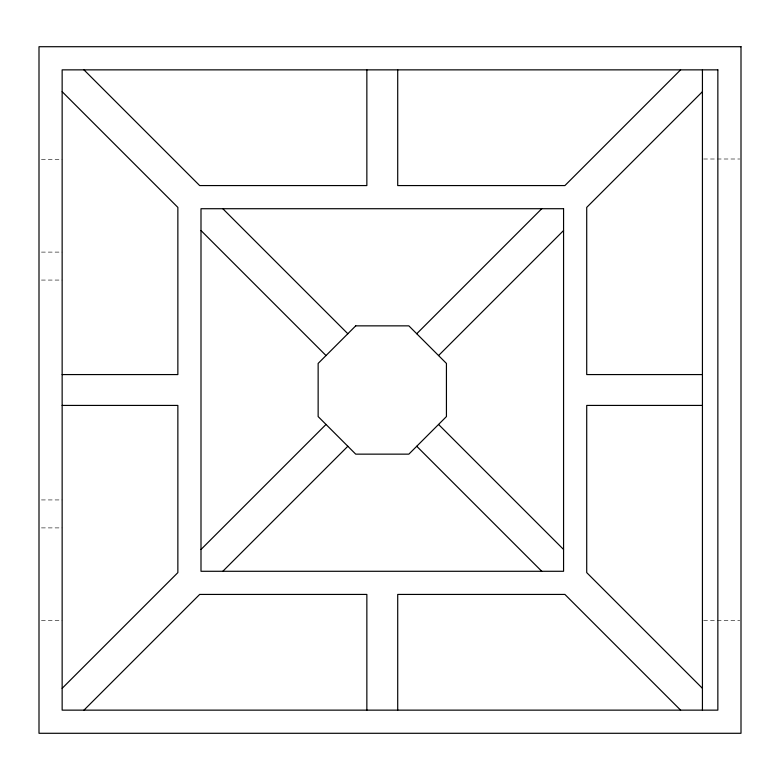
<?xml version="1.0" encoding="UTF-8"?>
<svg xmlns="http://www.w3.org/2000/svg" width="780" height="780" viewBox="0 0 780 780"><rect width="100%" height="100%" fill="white"/><g stroke="black" fill="none" stroke-linecap="round" stroke-linejoin="round"><path stroke-width="0.58" stroke-dasharray="3.9 2.92" d="M703.638 159.003L739.791 159.003M41.438 159.539L62.147 159.539M41.438 252.106L62.147 252.106M41.438 280.069L62.147 280.069M41.438 499.931L62.147 499.931M41.438 527.894L62.147 527.894M41.438 620.461L62.147 620.461M703.638 620.461L739.791 620.461"/><path stroke-width="1.17" d="M62.147 688.321L177.859 572.608L177.859 405.424L62.147 405.424M200.996 549.471L326.02 424.447M416.735 333.733L541.749 208.718M680.608 69.859L564.895 185.572L397.712 185.572L397.712 69.859M83.967 710.141L199.68 594.428L366.853 594.428L366.853 710.141M222.817 571.282L347.841 446.267M438.555 355.553L563.569 230.529M702.429 91.679L586.716 207.392L586.716 374.575L702.429 374.575M62.147 374.575L177.859 374.575L177.859 207.392L62.147 91.679M702.429 405.424L586.716 405.424L586.716 572.608L702.429 688.321M83.967 69.859L199.68 185.572L366.853 185.572L366.853 69.859M222.817 208.718L347.841 333.733M438.555 424.447L563.569 549.471M200.996 230.529L326.02 355.553M416.735 446.267L541.749 571.282M680.608 710.141L564.895 594.428L397.712 594.428L397.712 710.141M702.429 69.859L702.429 710.141M355.719 325.855L318.142 363.431L318.142 416.569L355.719 454.145L408.856 454.145L446.433 416.569L446.433 363.431L408.856 325.855L355.719 325.855M741 46.712L39 46.712L39 733.288L741 733.288L741 46.712M717.853 69.859L62.147 69.859L62.147 710.141L717.853 710.141L717.853 69.859M563.569 208.718L200.996 208.718L200.996 571.282L563.569 571.282L563.569 208.718"/></g></svg>
